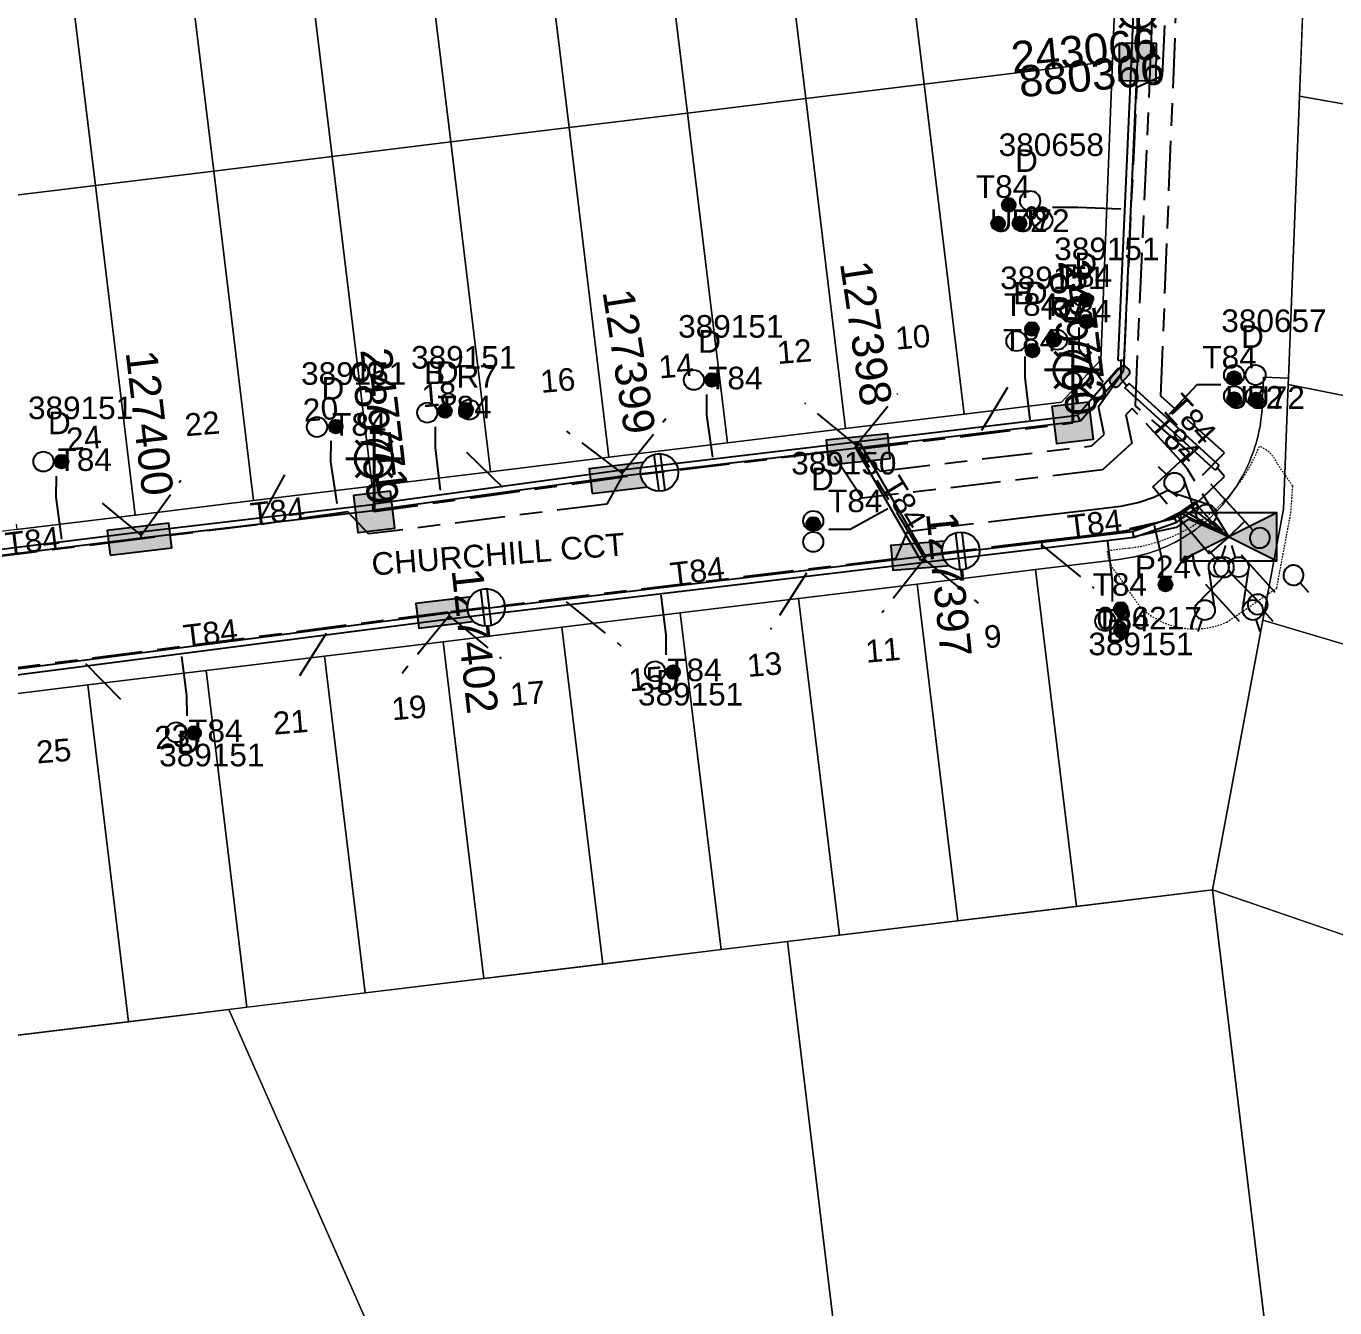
# Model space of a CAD drawing. Header units: metres. Extents: x 303026 to 304293, y 6173158 to 6174419.
# Drawn here: x 303299.4 to 303403.7, y 6173760.4 to 6173862.6 of the extents above; entities that cross this region are included whole.
import ezdxf
from ezdxf.enums import TextEntityAlignment as Align

# ---------------------------------------------------------------- set-up
doc = ezdxf.new("R2010")
doc.units = ezdxf.units.M
for name, pattern in [('Cable Exist UG', [8.2, 4, -1.2, 1.8, -1.2]), ('HIDDEN', [0.375, 0.25, -0.125]), ('HIDDEN2', [0.1875, 0.125, -0.0625])]:
    doc.linetypes.add(name, pattern=pattern)
doc.layers.get('0').update_dxf_attribs({"color": 6})
for name, color, linetype, lineweight in [('Cadastre Buildings_SP_EXT', 9, 'Continuous', 5), ('Cadastre Land Parcels_SP_EXT', 9, 'Continuous', 5), ('Cadastre Other Property_SP_EXT', 9, 'HIDDEN', 5), ('Cadastre Roads_SP_EXT', 9, 'Continuous', 5)]:
    doc.layers.add(name, color=color, linetype=linetype, lineweight=lineweight)
for name, color, linetype in [('Duct_SP_EXT', 7, 'Continuous'), ('Equip_HV_EXT', 7, 'Continuous'), ('Equip_LV_EXT', 7, 'Continuous'), ('Equip_SP_SL_EXT', 7, 'Continuous'), ('Mains_HV_EXT', 7, 'Continuous'), ('Mains_LV_EXT', 7, 'Continuous'), ('Mains_LV_SL_EXT', 7, 'Continuous'), ('Sub_SP_EXT', 7, 'Continuous'), ('SupportsUG_SP_LV_EXT', 7, 'Continuous'), ('SupportsUG_SP_LV_SL_EXT', 7, 'Continuous'), ('Trench_SP_EXT', 7, 'Continuous')]:
    doc.layers.add(name, color=color, linetype=linetype)
doc.styles.add('COLUMN_LABEL', font='arial.ttf')
doc.styles.add('iecARIAL', font='arial.ttf', dxfattribs={"height": 2})
doc.styles.add('POLE_LABEL', font='arial.ttf')
doc.styles.get("Standard").update_dxf_attribs({"font": 'arial.ttf'})
doc.styles.add('SWITCH_LABEL', font='arial.ttf', dxfattribs={"height": 2.5})
doc.linetypes.add('Cable E UG', pattern='A,6,-0.5,["E",Standard,S=1.7,R=0,X=0.5,Y=-1],-2.9', length=9.4)

# ---------------------------------------------------------------- blocks, each defined once
blk = doc.blocks.new('SUB_PADMOUNT_EXT')
for points in [[(0, 0), (-3.84, 1.92), (-3.84, -1.92)], [(0, 0), (3.84, 1.92), (3.84, -1.92)]]:
    blk.add_hatch(color=256).paths.add_polyline_path(points)
for p, q in [((3.84, 1.92), (-3.84, -1.92)), ((-3.84, 1.92), (3.84, -1.92))]:
    blk.add_line(p, q)
blk.add_lwpolyline([(-3.84, -1.92), (3.84, -1.92), (3.84, 1.92), (-3.84, 1.92)], close=True)
for tag, height, flags, p in [('ASSET_NUM', 3.5, 8, (2, 2)), ('STREET_CODE', 0.2, 9, (1.5, 0)), ('CONSTRUCTED_VOLTAGE', 0.2, 9, (1.5, -0.2)), ('OPERATING_VOLTAGE', 0.2, 9, (1.5, -0.6)), ('ORIENTATION', 0.2, 9, (1.5, -0.8)), ('OWNED_BY', 0.2, 9, (1.5, -1)), ('NO_PHASES', 0.2, 9, (1.5, -0.4)), ('OPERATED_BY', 0.2, 9, (1.5, -1.2)), ('SECONDARY_VOLTAGE', 0.2, 9, (1.5, -1.6)), ('STATE', 0.2, 9, (1.5, -1.8)), ('MAINTAINED_BY', 0.2, 9, (1.5, -1.4)), ('PARENT', 0.2, 9, (1.5, -2)), ('SUBSTATION_TYPE', 0.2, 9, (1.5, -2.2)), ('STREETNAME', 0.2, 9, (1.5, -3)), ('SUBURB', 0.2, 9, (1.5, -3.2)), ('USAGE', 0.2, 9, (1.5, -2.4)), ('LEGEND', 0.2, 9, (1.5, -2.6)), ('LOCATION', 0.2, 9, (1.5, -2.8)), ('Z', 0.2, 1, (1.5, -3.6)), ('NOTES', 0.2, 9, (1.5, -3.4))]:
    blk.add_attdef(tag, text='', height=height, dxfattribs=dict(flags=flags)).set_placement(p, align=Align.MIDDLE_LEFT)
blk = doc.blocks.new('COLUMN_EXT')
blk.add_hatch(color=256).paths.add_polyline_path([(-1.49, 1.48), (-1.49, -1.49), (1.48, -1.49), (1.48, 1.48)])
blk.add_lwpolyline([(-1.49, -1.49), (1.48, -1.49), (1.48, 1.48), (-1.49, 1.48)], close=True)
for tag, height, style, flags, p in [('ASSET_NUM', 2.5, 'COLUMN_LABEL', 8, (2, 2)), ('STRUCTURE_PLANT_NUMBER', 0.2, 'POLE_LABEL', 9, (1.81, 0.03)), ('STREET_CODE', 0.2, 'COLUMN_LABEL', 9, (1.81, -0.2))]:
    blk.add_attdef(tag, text='', height=height, dxfattribs=dict(style=style, flags=flags)).set_placement(p, align=Align.MIDDLE_LEFT)
at = {"flags": 9}
for tag, p in [('COLUMN_TYPE', (1.81, -0.4)), ('OWNED_BY', (1.81, -0.6)), ('STATE', (1.81, -0.8)), ('USAGE', (1.81, -1)), ('STREETNAME', (1.81, -1.6)), ('SUBURB', (1.81, -1.8)), ('LEGEND', (1.81, -1.2)), ('LOCATION', (1.81, -1.4)), ('NOTES', (1.81, -2))]:
    blk.add_attdef(tag, text='', height=0.2, dxfattribs=at).set_placement(p, align=Align.MIDDLE_LEFT)
at = {"flags": 1}
blk.add_attdef('Z', (1.81, -2.35), '', height=0.2, dxfattribs=at)
blk = doc.blocks.new('PILLAR_EXT')
blk.add_hatch(color=256).paths.add_polyline_path([(-2.475, 0.99), (-2.475, -0.99), (2.475, -0.99), (2.475, 0.99)])
blk.add_lwpolyline([(-2.475, -0.99), (2.475, -0.99), (2.475, 0.99), (-2.475, 0.99)], close=True)
at = {"style": 'iecARIAL', "flags": 8}
blk.add_attdef('ASSET_NUM', (1.5, 3.5), '', height=2.5, dxfattribs=at)
for tag, p, flags in [('OWNED_BY', (0, -0.2), 9), ('STATE', (0, -0.4), 9), ('SUPPORT_TYPE', (0, -0.6), 9), ('USAGE', (0, -0.8), 9), ('LEGEND', (0, -1), 9), ('LOCATION', (0, -1.2), 9), ('STREETNAME', (0, -1.8), 9), ('SUBURB', (0, -2), 1), ('NOTES', (0, -1.4), 9), ('PARENT', (0, -1.6), 9)]:
    blk.add_attdef(tag, p, '', height=0.2, dxfattribs=dict(flags=flags))
blk = doc.blocks.new('DUCT_EXT')
blk.add_circle((0, 0.8), 0.8)
at = {"flags": 1}
blk.add_attdef('Z', (0, 0), '', height=0.2, dxfattribs=at)
at = {"flags": 9}
for tag, p in [('DUCT_CODE', (0, 0)), ('XSECT_TYPE', (0, -0.2)), ('STATE', (0, -0.6)), ('FB_REFERENCE', (0, -0.4)), ('NOTES', (0, -0.8))]:
    blk.add_attdef(tag, text='', height=0.2, dxfattribs=at).set_placement(p, align=Align.MIDDLE_LEFT)
blk = doc.blocks.new('SL_LANTERN_EXT')
at = {"lineweight": 40}
for p, q in [((0, 1.97), (0, 6.47)), ((-1.46, 5.68), (-1.06, 5.28)), ((1.46, 5.68), (1.06, 5.28)), ((-2.25, 4.22), (2.25, 4.22)), ((-1.46, 2.76), (-1.06, 3.16)), ((1.46, 2.76), (1.06, 3.16)), ((0, 0), (0, 2.72))]:
    blk.add_line(p, q, dxfattribs=at)
blk.add_circle((0, 4.22), 1.5, dxfattribs=at)
at = {"style": 'iecARIAL', "flags": 8}
blk.add_attdef('ASSET_NUM', (1.5, 1.5), '', height=2.5, dxfattribs=at)
for tag, p, height, flags in [('CONSTRUCTED_VOLTAGE', (0.98, -0.65), 0.2, 9), ('CONTROL_TYPE', (0.98, -0.85), 0.2, 9), ('LANTERN_PURPOSE', (0.98, -1.05), 0.2, 9), ('LNUMBER', (2.18, -3.25), 2.5, 8), ('OPERATING_VOLTAGE', (0.98, -1.65), 0.2, 9), ('ORIENTATION', (0.98, -1.85), 0.2, 9), ('OWNED_BY', (0.98, -2.05), 0.2, 9), ('STATE', (0.98, -2.25), 0.2, 9), ('LANTERN_TYPE', (0.98, -1.25), 0.2, 9), ('NO_PHASES', (0.98, -1.45), 0.2, 9), ('USAGE', (0.98, -2.45), 0.2, 9), ('CEXIST', (0.98, -2.65), 0.2, 9), ('CNEW', (0.98, -2.85), 0.2, 9), ('CNUMBER', (0.98, -3.05), 0.2, 9), ('CREMOVE', (0.98, -3.25), 0.2, 9), ('CREPLACE', (0.98, -3.45), 0.2, 9), ('LKINGHEIGHT', (0.98, -3.65), 0.2, 9), ('LBRACKET', (0.98, -3.85), 0.2, 9), ('LBRACKETVOCAB', (0.98, -4.05), 0.2, 9), ('LCATEGORY', (0.98, -4.25), 0.2, 9), ('LCHARGE1', (0.98, -4.45), 0.2, 9), ('LCHARGE1PERCENT', (0.98, -4.65), 0.2, 9), ('LCHARGE2', (0.98, -4.85), 0.2, 9), ('LCHARGE2PERCENT', (0.98, -5.05), 0.2, 9), ('LCHARGE3', (0.98, -5.25), 0.2, 9), ('LCHARGE3PERCENT', (0.98, -5.45), 0.2, 9), ('LEXIST', (0.98, -5.65), 0.2, 9), ('LLAMP', (0.98, -5.85), 0.2, 9), ('LLAMPVOCAB', (0.98, -6.05), 0.2, 9), ('LMAST', (0.98, -6.25), 0.2, 9), ('LMASTVOCAB', (0.98, -6.45), 0.2, 9), ('LNEW', (0.98, -6.65), 0.2, 9), ('LANTNUMBER', (0.98, -6.85), 0.2, 9), ('LOUTREACH', (0.98, -7.25), 0.2, 9), ('LOUTREACHVOCAB', (0.98, -7.45), 0.2, 9), ('LRATECODE', (0.98, -7.65), 0.2, 9), ('LREMOVE', (0.98, -7.85), 0.2, 9), ('LREPLACE', (0.98, -8.05), 0.2, 9), ('LTYPE', (0.98, -8.25), 0.2, 9), ('LTYPEVOCAB', (0.98, -8.45), 0.2, 9), ('STREETNAME', (0.98, -9.25), 0.2, 9), ('SUBURB', (0.98, -9.45), 0.2, 1), ('LEGEND', (0.98, -8.65), 0.2, 9), ('LOCATION', (0.98, -8.85), 0.2, 9), ('NOTES', (0.98, -9.05), 0.2, 9)]:
    blk.add_attdef(tag, p, '', height=height, dxfattribs=dict(flags=flags))
blk = doc.blocks.new('LV_STJ_EXT')
h = blk.add_hatch(color=256)
edge = h.paths.add_edge_path()
edge.add_ellipse((-0.59, 0.13), major_axis=(0.226, 0.226), ratio=1, start_angle=45, end_angle=135)
edge.add_line((-0.91, 0.13), (-0.91, -0.13))
edge.add_ellipse((-0.59, -0.13), major_axis=(0.226, 0.226), ratio=1, start_angle=135, end_angle=225)
edge.add_line((-0.59, -0.45), (0.59, -0.45))
edge.add_ellipse((0.59, -0.13), major_axis=(-0.226, 0.226), ratio=1, start_angle=135, end_angle=225)
edge.add_line((0.91, -0.13), (0.91, 0.13))
edge.add_ellipse((0.59, 0.13), major_axis=(-0.226, 0.226), ratio=1, start_angle=225, end_angle=315)
edge.add_line((0.59, 0.45), (-0.59, 0.45))
blk.add_lwpolyline([(-0.91, 0.13), (-0.91, -0.13, 0.414214), (-0.59, -0.45), (0.59, -0.45, 0.414214), (0.91, -0.13), (0.91, 0.13, 0.414214), (0.59, 0.45), (-0.59, 0.45, 0.414214)], format="xyb", close=True)
at = {"flags": 1}
blk.add_attdef('Z', (0, 0), '', height=0.2, dxfattribs=at)
at = {"flags": 9}
for tag, p in [('ORIENTATION', (0, 0)), ('USAGE', (0, -0.2)), ('LEGEND', (0, -0.4)), ('NOTES', (0, -0.6))]:
    blk.add_attdef(tag, text='', height=0.2, dxfattribs=at).set_placement(p, align=Align.MIDDLE_LEFT)
blk = doc.blocks.new('LV_UG_DFUSE_CLOSED_EXT')
for points in [[(1, 0), (0, 0)], [(5.04, 0.73), (2.16, -0.72)], [(5.05, -0.71), (2.16, 0.72)], [(6.2, 0.01), (7.2, 0.01)]]:
    blk.add_lwpolyline(points)
for centre in [(1.8, 0), (5.4, 0.01)]:
    blk.add_circle(centre, 0.8)
at = {"flags": 9}
for tag, p in [('ACTUAL_STATUS', (0, 0)), ('CONSTRUCTED_VOLTAGE', (0, -0.2)), ('OPERATING_VOLTAGE', (0, -0.6)), ('ORIENTATION', (0, -0.8)), ('STATE', (0, -1)), ('NO_PHASES', (0, -0.4)), ('SWITCH_TYPE', (0, -1.2)), ('USAGE', (0, -1.4)), ('NOTES', (0, -1.6))]:
    blk.add_attdef(tag, text='', height=0.2, dxfattribs=at).set_placement(p, align=Align.MIDDLE_LEFT)
at = {"flags": 1}
blk.add_attdef('Z', (0, 0), '', height=0.2, dxfattribs=at)
blk = doc.blocks.new('LV_UG_LINKS_CLOSED_EXT')
blk.add_wipeout([(-1.06, 1.06), (-1.18, 0.92), (-1.29, 0.76), (-1.37, 0.59), (-1.43, 0.42), (-1.48, 0.23), (-1.49, 0.05), (-1.49, -0.14), (-1.46, -0.33), (-1.41, -0.51), (-1.33, -0.68), (-1.24, -0.84), (-1.12, -0.99), (-0.99, -1.12), (-0.84, -1.24), (-0.68, -1.33), (-0.51, -1.41), (-0.33, -1.46), (-0.14, -1.49), (0.05, -1.49), (0.23, -1.48), (0.42, -1.43), (0.59, -1.37), (0.76, -1.29), (0.92, -1.18), (1.06, -1.06), (1.18, -0.92), (1.29, -0.76), (1.37, -0.59), (1.43, -0.42), (1.48, -0.23), (1.49, -0.05), (1.49, 0.14), (1.46, 0.33), (1.41, 0.51), (1.33, 0.68), (1.24, 0.84), (1.12, 0.99), (0.99, 1.12), (0.84, 1.24), (0.68, 1.33), (0.51, 1.41), (0.33, 1.46), (0.14, 1.49), (-0.05, 1.49), (-0.23, 1.48), (-0.42, 1.43), (-0.59, 1.37), (-0.76, 1.29), (-0.92, 1.18)])
for p, q in [((-0.25, -1.48), (-0.25, 1.48)), ((0.25, -1.48), (0.25, 1.48))]:
    blk.add_line(p, q)
blk.add_circle((0, 0), 1.5)
at = {"flags": 9}
for tag, p in [('ACTUAL_STATUS', (0, 0)), ('CONSTRUCTED_VOLTAGE', (0, -0.2)), ('OPERATING_VOLTAGE', (0, -0.6)), ('ORIENTATION', (0, -0.8)), ('STATE', (0, -1)), ('NO_PHASES', (0, -0.4)), ('SWITCH_TYPE', (0, -1.2)), ('USAGE', (0, -1.4)), ('NOTES', (0, -1.6))]:
    blk.add_attdef(tag, text='', height=0.2, dxfattribs=at).set_placement(p, align=Align.MIDDLE_LEFT)
at = {"flags": 1}
blk.add_attdef('Z', (0, 0), '', height=0.2, dxfattribs=at)
blk = doc.blocks.new('SWG_HOLEC_SU_EXT')
blk.add_line((1.8, -2), (5.8, -2))
for points in [[(1, 0), (0, 0)], [(6.6, 0), (7.6, 0)]]:
    blk.add_lwpolyline(points)
for points in [[(1.8, -0.8, 1), (1.8, 0.8, 1)], [(5.8, -0.8, 1), (5.8, 0.8, 1)]]:
    blk.add_lwpolyline(points, format="xyb", close=True)
at = {"style": 'SWITCH_LABEL', "flags": 8}
blk.add_attdef('ASSET_NUM', text='', height=2.5, rotation=179.9544, dxfattribs=at).set_placement((-2.4, 0), align=Align.MIDDLE_LEFT)
at = {"flags": 1}
blk.add_attdef('Z', (0, 0), '', height=0.2, dxfattribs=at)
at = {"flags": 9}
for tag, p in [('ACTUAL_STATUS', (0, -0.4)), ('CONSTRUCTED_VOLTAGE', (0, -0.6)), ('OPERATING_VOLTAGE', (0, -1)), ('NO_PHASES', (0, -0.8)), ('ORIENTATION', (0, -1.2)), ('OWNED_BY', (0, -1.4)), ('STATE', (0, -1.8)), ('SWITCH_TYPE', (0, -2)), ('PARENT', (0, -1.6)), ('STREETNAME', (0, -2.6)), ('SUBURB', (0, -2.8)), ('USAGE', (0, -2.2)), ('LOCATION', (0, -2.4)), ('NOTES', (0, -3))]:
    blk.add_attdef(tag, text='', height=0.2, dxfattribs=at).set_placement(p, align=Align.MIDDLE_LEFT)
at = {"style": 'SWITCH_LABEL', "flags": 9}
blk.add_attdef('STREET_CODE', text='', height=0.2, dxfattribs=at).set_placement((0, -0.2), align=Align.MIDDLE_LEFT)
blk = doc.blocks.new('CABLE_LARGE_EXT')
h = blk.add_hatch(color=256)
edge = h.paths.add_edge_path()
edge.add_arc((0, 0.55), 0.55, 0, 360)
blk.add_circle((0, 0.55), 0.55)
at = {"flags": 1}
blk.add_attdef('Z', (0, 0), '', height=0.2, dxfattribs=at)
at = {"flags": 9}
for tag, p in [('COND_CODE', (0, 0)), ('STATE', (0, -0.4)), ('XSECT_SIZE', (0, -0.6)), ('FB_REFERENCE', (0, -0.2)), ('NOTES', (0, -0.8))]:
    blk.add_attdef(tag, text='', height=0.2, dxfattribs=at).set_placement(p, align=Align.MIDDLE_LEFT)

msp = doc.modelspace()

# ---------------------------------------------------------------- linework, layer by layer
at = {"layer": 'Cadastre Buildings_SP_EXT', "linetype": 'Continuous'}
for p, q in [((303400.01, 6173834.03), (303399.63, 6173824.09)), ((303455.96, 6173822.94), (303400.01, 6173834.03)), ((303399.63, 6173824.09), (303397.98, 6173815.24)), ((303397.98, 6173815.24), (303451.63, 6173799.33))]:
    msp.add_line(p, q, dxfattribs=at)
msp.add_lwpolyline([(303438.59, 6173748.77), (303443.27, 6173753.19), (303446.94, 6173773.76), (303406.26, 6173789.5), (303393.97, 6173793.73), (303399.95, 6173744.09), (303438.59, 6173748.77)], close=True, dxfattribs=at)
at = {"layer": 'Cadastre Land Parcels_SP_EXT', "linetype": 'Continuous'}
for p, q in [((303401.91, 6173882.94), (303400.91, 6173857.02)), ((303400.91, 6173857.02), (303400.03, 6173834.55)), ((303400.91, 6173857.02), (303460.29, 6173846.55)), ((303460.29, 6173846.55), (303400.91, 6173857.02)), ((303400.03, 6173834.55), (303400.01, 6173834.03)), ((303400.01, 6173834.03), (303455.96, 6173822.94)), ((303397.98, 6173815.24), (303393.97, 6173793.73)), ((303451.63, 6173799.33), (303397.98, 6173815.24)), ((303393.97, 6173793.73), (303406.26, 6173789.5))]:
    msp.add_line(p, q, dxfattribs=at)
for points in [[(303386.01, 6173859.83), (303386.91, 6173883.13), (303384.07, 6173886.29), (303367.78, 6173884.3), (303371, 6173857.99), (303386.01, 6173859.83)], [(303371, 6173857.99), (303367.78, 6173884.3), (303358.33, 6173883.14), (303361.55, 6173856.84), (303371, 6173857.99)], [(303361.55, 6173856.84), (303358.33, 6173883.14), (303348.9, 6173881.99), (303352.12, 6173855.68), (303361.55, 6173856.84)], [(303352.12, 6173855.68), (303348.9, 6173881.99), (303339.47, 6173880.84), (303342.69, 6173854.53), (303352.12, 6173855.68)], [(303342.69, 6173854.53), (303339.47, 6173880.84), (303330.04, 6173879.69), (303333.26, 6173853.38), (303342.69, 6173854.53)], [(303333.26, 6173853.38), (303330.04, 6173879.69), (303320.6, 6173878.53), (303323.81, 6173852.23), (303333.26, 6173853.38)], [(303323.81, 6173852.23), (303320.6, 6173878.53), (303311.15, 6173877.38), (303314.37, 6173851.06), (303323.81, 6173852.23)], [(303314.37, 6173851.06), (303311.15, 6173877.38), (303301.71, 6173876.23), (303304.94, 6173849.91), (303314.37, 6173851.06)], [(303304.94, 6173849.91), (303301.71, 6173876.23), (303292.28, 6173875.08), (303295.5, 6173848.76), (303304.94, 6173849.91)], [(303381.95, 6173832.63), (303385.08, 6173835.99), (303386.01, 6173859.83), (303371, 6173857.99), (303374.18, 6173831.68), (303381.95, 6173832.63)], [(303374.18, 6173831.68), (303371, 6173857.99), (303361.55, 6173856.84), (303364.73, 6173830.53), (303374.18, 6173831.68)], [(303364.73, 6173830.53), (303361.55, 6173856.84), (303352.12, 6173855.68), (303355.3, 6173829.38), (303364.73, 6173830.53)], [(303355.3, 6173829.38), (303352.12, 6173855.68), (303342.69, 6173854.53), (303345.86, 6173828.23), (303355.3, 6173829.38)], [(303345.86, 6173828.23), (303342.69, 6173854.53), (303333.26, 6173853.38), (303336.43, 6173827.08), (303345.86, 6173828.23)], [(303336.43, 6173827.08), (303333.26, 6173853.38), (303323.81, 6173852.23), (303326.98, 6173825.93), (303336.43, 6173827.08)], [(303326.98, 6173825.93), (303323.81, 6173852.23), (303314.37, 6173851.06), (303317.52, 6173824.78), (303326.98, 6173825.93)], [(303317.52, 6173824.78), (303314.37, 6173851.06), (303304.94, 6173849.91), (303308.09, 6173823.62), (303317.52, 6173824.78)], [(303308.09, 6173823.62), (303304.94, 6173849.91), (303295.5, 6173848.76), (303298.66, 6173822.47), (303308.09, 6173823.62)], [(303393.97, 6173793.73), (303397.98, 6173815.24), (303399.63, 6173824.09), (303400.01, 6173834.03), (303400.03, 6173834.55), (303398.03, 6173834.63), (303397.94, 6173832.48), (303397.93, 6173832.16), (303397.9, 6173831.85), (303397.87, 6173831.53), (303397.84, 6173831.22), (303397.79, 6173830.91), (303397.74, 6173830.59), (303397.68, 6173830.28), (303397.61, 6173829.97), (303397.53, 6173829.67), (303397.45, 6173829.36), (303397.36, 6173829.06), (303397.26, 6173828.76), (303397.15, 6173828.46), (303397.04, 6173828.16), (303396.92, 6173827.87), (303396.79, 6173827.58), (303396.66, 6173827.29), (303396.52, 6173827.01), (303396.37, 6173826.73), (303396.21, 6173826.45), (303396.05, 6173826.18), (303395.88, 6173825.91), (303395.71, 6173825.65), (303395.53, 6173825.39), (303395.34, 6173825.13), (303395.14, 6173824.88), (303394.94, 6173824.64), (303394.74, 6173824.4), (303394.53, 6173824.16), (303394.31, 6173823.93), (303394.09, 6173823.71), (303393.86, 6173823.49), (303393.62, 6173823.27), (303393.38, 6173823.06), (303393.14, 6173822.86), (303392.89, 6173822.67), (303392.64, 6173822.48), (303392.38, 6173822.29), (303392.12, 6173822.12), (303391.85, 6173821.95), (303391.58, 6173821.78), (303391.3, 6173821.62), (303391.03, 6173821.47), (303390.74, 6173821.33), (303390.46, 6173821.19), (303390.17, 6173821.06), (303389.88, 6173820.94), (303389.58, 6173820.83), (303389.28, 6173820.72), (303388.98, 6173820.62), (303388.68, 6173820.52), (303388.38, 6173820.44), (303388.07, 6173820.36), (303387.76, 6173820.29), (303387.45, 6173820.23), (303387.14, 6173820.17), (303386.83, 6173820.12), (303386.51, 6173820.08), (303379.87, 6173819.27), (303383.13, 6173792.41), (303393.97, 6173793.73)], [(303383.13, 6173792.41), (303379.87, 6173819.27), (303370.42, 6173818.12), (303373.68, 6173791.26), (303383.13, 6173792.41)], [(303373.68, 6173791.26), (303370.42, 6173818.12), (303360.96, 6173816.97), (303364.23, 6173790.11), (303373.68, 6173791.26)], [(303360.1, 6173789.61), (303364.23, 6173790.11), (303360.96, 6173816.97), (303351.53, 6173815.82), (303354.8, 6173788.96), (303360.1, 6173789.61)], [(303354.8, 6173788.96), (303351.53, 6173815.82), (303342.1, 6173814.68), (303345.37, 6173787.81), (303354.8, 6173788.96)], [(303345.37, 6173787.81), (303342.1, 6173814.68), (303332.64, 6173813.52), (303335.89, 6173786.66), (303345.37, 6173787.81)], [(303335.89, 6173786.66), (303332.64, 6173813.52), (303323.18, 6173812.37), (303326.44, 6173785.51), (303335.89, 6173786.66)], [(303326.44, 6173785.51), (303323.18, 6173812.37), (303313.75, 6173811.23), (303317, 6173784.36), (303326.44, 6173785.51)], [(303315.57, 6173784.19), (303317, 6173784.36), (303313.75, 6173811.23), (303304.32, 6173810.08), (303307.57, 6173783.21), (303315.57, 6173784.19)], [(303307.57, 6173783.21), (303304.32, 6173810.08), (303294.86, 6173808.92), (303298.12, 6173782.06), (303307.57, 6173783.21)], [(303399.95, 6173744.09), (303393.97, 6173793.73), (303360.1, 6173789.61), (303366.07, 6173739.98), (303399.95, 6173744.09)], [(303338.49, 6173735.69), (303339.81, 6173736.17), (303341.15, 6173736.59), (303342.97, 6173737.04), (303344.35, 6173737.31), (303345.75, 6173737.51), (303366.07, 6173739.98), (303360.1, 6173789.61), (303315.57, 6173784.19), (303337.19, 6173735.15), (303338.49, 6173735.69)]]:
    msp.add_lwpolyline(points, close=True, dxfattribs=at)
msp.add_lwpolyline([(303337.19, 6173735.15), (303315.57, 6173784.19), (303279.86, 6173779.84), (303258.68, 6173777.26), (303260.44, 6173765.15), (303260.57, 6173763.98), (303263.84, 6173741.04)], dxfattribs=at)
at = {"layer": 'Cadastre Other Property_SP_EXT', "linetype": 'HIDDEN2'}
msp.add_lwpolyline([(303399.1, 6173817.8), (303400.22, 6173823.79), (303400.38, 6173825.92), (303399.13, 6173827.73), (303399.13, 6173827.73, 0.214443), (303397.71, 6173829.1), (303397.71, 6173829.1, -0.276568), (303387.32, 6173820.98), (303387.32, 6173820.98), (303385.57, 6173820.75), (303385.57, 6173820.75, 0.162818), (303386.35, 6173818.96), (303386.35, 6173818.96), (303388.15, 6173816.35), (303388.15, 6173816.35, 0.309745), (303395.11, 6173815.08), (303395.11, 6173815.08), (303399.1, 6173817.8)], format="xyb", close=True, dxfattribs=at)
at = {"layer": 'Cadastre Roads_SP_EXT', "linetype": 'Continuous'}
for points in [[(303386.91, 6173883.13), (303386.01, 6173859.83), (303386.01, 6173859.83), (303385.08, 6173835.99), (303381.95, 6173832.63), (303374.18, 6173831.68), (303364.73, 6173830.53), (303355.3, 6173829.38), (303345.86, 6173828.23), (303336.43, 6173827.08), (303326.98, 6173825.93), (303317.52, 6173824.78), (303308.09, 6173823.62), (303298.66, 6173822.47), (303289.22, 6173821.32), (303279.79, 6173820.17), (303271.35, 6173819.13), (303268.01, 6173821.75), (303265.23, 6173845.07), (303262.37, 6173868.41)], [(303294.86, 6173808.92), (303304.32, 6173810.08), (303313.75, 6173811.23), (303323.18, 6173812.37), (303332.64, 6173813.52), (303342.1, 6173814.68), (303351.53, 6173815.82), (303360.96, 6173816.97), (303370.42, 6173818.12), (303379.87, 6173819.27), (303386.51, 6173820.08), (303386.83, 6173820.12), (303387.14, 6173820.17), (303387.45, 6173820.23), (303387.76, 6173820.29), (303388.07, 6173820.36), (303388.38, 6173820.44), (303388.68, 6173820.52), (303388.98, 6173820.62), (303389.28, 6173820.72), (303389.58, 6173820.83), (303389.88, 6173820.94), (303390.17, 6173821.06), (303390.46, 6173821.19), (303390.74, 6173821.33), (303391.03, 6173821.47), (303391.3, 6173821.62), (303391.58, 6173821.78), (303391.85, 6173821.95), (303392.12, 6173822.12), (303392.38, 6173822.29), (303392.64, 6173822.48), (303392.89, 6173822.67), (303393.14, 6173822.86), (303393.38, 6173823.06), (303393.62, 6173823.27), (303393.86, 6173823.49), (303394.09, 6173823.71), (303394.31, 6173823.93), (303394.53, 6173824.16), (303394.74, 6173824.4), (303394.94, 6173824.64), (303395.14, 6173824.88), (303395.34, 6173825.13), (303395.53, 6173825.39), (303395.71, 6173825.65), (303395.88, 6173825.91), (303396.05, 6173826.18), (303396.21, 6173826.45), (303396.37, 6173826.73), (303396.52, 6173827.01), (303396.66, 6173827.29), (303396.79, 6173827.58), (303396.92, 6173827.87), (303397.04, 6173828.16), (303397.15, 6173828.46), (303397.26, 6173828.76), (303397.36, 6173829.06), (303397.45, 6173829.36), (303397.53, 6173829.67), (303397.61, 6173829.97), (303397.68, 6173830.28), (303397.74, 6173830.59), (303397.79, 6173830.91), (303397.84, 6173831.22), (303397.87, 6173831.53), (303397.9, 6173831.85), (303397.93, 6173832.16), (303397.94, 6173832.48), (303398.03, 6173834.63), (303400.03, 6173834.55), (303400.91, 6173857.02), (303401.91, 6173882.94)]]:
    msp.add_lwpolyline(points, dxfattribs=at)
at = {"layer": 'Duct_SP_EXT'}
for p, q in [((303388.47, 6173883.43), (303387.49, 6173859.77)), ((303388.95, 6173883.41), (303387.97, 6173859.75)), ((303387.49, 6173859.77), (303386.43, 6173835.97)), ((303387.97, 6173859.75), (303386.91, 6173835.95)), ((303387.49, 6173859.77), (303387.73, 6173859.76)), ((303387.49, 6173859.77), (303387.73, 6173859.76)), ((303387.97, 6173859.75), (303387.73, 6173859.76)), ((303387.97, 6173859.75), (303387.73, 6173859.76)), ((303386.43, 6173835.97), (303386.67, 6173835.96)), ((303386.91, 6173835.95), (303386.67, 6173835.96)), ((303386.48, 6173835.33), (303383.21, 6173831.56)), ((303386.84, 6173835.02), (303383.46, 6173831.1)), ((303386.48, 6173835.33), (303386.66, 6173835.18)), ((303386.84, 6173835.02), (303386.66, 6173835.18)), ((303386.99, 6173833.77), (303387.15, 6173833.94)), ((303394.18, 6173827.2), (303386.99, 6173833.77)), ((303387.32, 6173834.12), (303387.15, 6173833.94)), ((303394.51, 6173827.56), (303387.32, 6173834.12)), ((303383.21, 6173831.56), (303382.81, 6173831.51)), ((303383.21, 6173831.56), (303383.33, 6173831.33)), ((303382.81, 6173831.51), (303365.55, 6173829.44)), ((303382.86, 6173831.03), (303365.61, 6173828.96)), ((303382.81, 6173831.51), (303382.84, 6173831.27)), ((303382.81, 6173831.51), (303382.84, 6173831.27)), ((303382.86, 6173831.03), (303382.84, 6173831.27)), ((303382.86, 6173831.03), (303382.84, 6173831.27)), ((303383.46, 6173831.1), (303382.86, 6173831.03)), ((303383.46, 6173831.1), (303383.33, 6173831.33)), ((303365.5, 6173829.05), (303365.71, 6173829.17)), ((303370.72, 6173820), (303365.5, 6173829.05)), ((303365.55, 6173829.44), (303365.58, 6173829.2)), ((303365.55, 6173829.44), (303365.58, 6173829.2)), ((303365.61, 6173828.96), (303365.58, 6173829.2)), ((303365.61, 6173828.96), (303365.58, 6173829.2)), ((303365.92, 6173829.29), (303365.71, 6173829.17)), ((303371.14, 6173820.24), (303365.92, 6173829.29)), ((303394.18, 6173827.2), (303394.35, 6173827.38)), ((303394.51, 6173827.56), (303394.35, 6173827.38)), ((303346.88, 6173827.2), (303327.1, 6173824.49)), ((303346.94, 6173826.72), (303327.16, 6173824.02)), ((303346.88, 6173827.2), (303346.91, 6173826.96)), ((303346.88, 6173827.2), (303346.91, 6173826.96)), ((303346.94, 6173826.72), (303346.91, 6173826.96)), ((303346.94, 6173826.72), (303346.91, 6173826.96)), ((303327.01, 6173824.44), (303308.53, 6173822.25)), ((303327.01, 6173824.44), (303327.04, 6173824.2)), ((303327.1, 6173824.49), (303327.13, 6173824.26)), ((303327.16, 6173824.02), (303327.13, 6173824.26)), ((303390.9, 6173823.48), (303392.59, 6173824.68)), ((303391.12, 6173823.05), (303392.86, 6173824.29)), ((303392.59, 6173824.68), (303392.73, 6173824.49)), ((303392.86, 6173824.29), (303392.73, 6173824.49)), ((303327.07, 6173823.97), (303308.59, 6173821.77)), ((303327.07, 6173823.97), (303327.04, 6173824.2)), ((303387.61, 6173822.32), (303390.9, 6173823.48)), ((303390.9, 6173823.48), (303391.01, 6173823.26)), ((303391.12, 6173823.05), (303391.01, 6173823.26)), ((303308.53, 6173822.25), (303289.26, 6173819.88)), ((303308.53, 6173822.25), (303308.56, 6173822.01)), ((303308.53, 6173822.25), (303308.56, 6173822.01)), ((303380.34, 6173821.47), (303387.61, 6173822.32)), ((303387.61, 6173822.32), (303387.66, 6173822.09)), ((303387.72, 6173821.85), (303391.12, 6173823.05)), ((303308.59, 6173821.77), (303289.32, 6173819.4)), ((303308.59, 6173821.77), (303308.56, 6173822.01)), ((303308.59, 6173821.77), (303308.56, 6173822.01)), ((303380.34, 6173821.47), (303380.36, 6173821.23)), ((303380.39, 6173820.99), (303380.36, 6173821.23)), ((303380.39, 6173820.99), (303387.72, 6173821.85)), ((303387.72, 6173821.85), (303387.66, 6173822.09)), ((303370.72, 6173820), (303370.93, 6173820.12)), ((303371.14, 6173820.24), (303370.93, 6173820.12)), ((303370.96, 6173820.35), (303370.98, 6173820.11)), ((303370.96, 6173820.35), (303370.98, 6173820.11)), ((303371.01, 6173819.87), (303370.98, 6173820.11)), ((303371.01, 6173819.87), (303370.98, 6173820.11)), ((303294.59, 6173810.84), (303333.1, 6173815.83)), ((303294.65, 6173810.37), (303333.16, 6173815.35)), ((303333.1, 6173815.83), (303333.13, 6173815.59)), ((303333.1, 6173815.83), (303333.13, 6173815.59)), ((303333.16, 6173815.35), (303333.13, 6173815.59)), ((303333.16, 6173815.35), (303333.13, 6173815.59))]:
    msp.add_line(p, q, dxfattribs=at)
for points in [[(303381.22, 6173848.19), (303383.23, 6173848.19), (303386.68, 6173848.04)], [(303383.31, 6173838.57), (303383.31, 6173836.9), (303385.26, 6173834.22)], [(303379.01, 6173836.26), (303379.01, 6173834.59), (303379.42, 6173831.22)], [(303394.63, 6173834.01), (303392.73, 6173834.01), (303390.53, 6173831.65)], [(303353.65, 6173833.24), (303353.65, 6173831.58), (303354.11, 6173828.23)], [(303332, 6173830.65), (303332, 6173828.98), (303332.41, 6173825.61)], [(303323.7, 6173829.55), (303323.66, 6173827.86), (303324.16, 6173824.54)], [(303301.79, 6173826.73), (303301.78, 6173825.06), (303302.23, 6173821.7)], [(303363.4, 6173822.5), (303365.09, 6173822.5), (303368.1, 6173824.14)], [(303390, 6173818.67), (303390, 6173819.98), (303389.36, 6173822.78)], [(303386.01, 6173816.73), (303386.01, 6173818.34), (303385.62, 6173821.5)], [(303350.42, 6173812.46), (303350.42, 6173814.07), (303350.03, 6173817.23)], [(303312.24, 6173807.6), (303312.22, 6173809.2), (303311.81, 6173812.35)]]:
    msp.add_lwpolyline(points, dxfattribs=at)
at = {"layer": 'Mains_HV_EXT', "linetype": 'Cable Exist UG'}
for points in [[(303395.27, 6173821.89), (303393.72, 6173820.52), (303393.72, 6173820.52), (303389.21, 6173825.86), (303392.18, 6173828.61), (303387.83, 6173832.34), (303389.04, 6173859.7), (303390.02, 6173883.38), (303390.89, 6173902.89), (303391.58, 6173926.19), (303391.73, 6173929.8), (303392.73, 6173933.7), (303387.8, 6173935.34), (303388.35, 6173937.14)], [(303395.27, 6173821.89), (303396.55, 6173823.13), (303393.19, 6173826.81), (303394.94, 6173828.57), (303389.86, 6173833.09), (303393.48, 6173924.77), (303393.5, 6173924.99)]]:
    msp.add_lwpolyline(points, dxfattribs=at)
at = {"layer": 'Mains_HV_EXT', "linetype": 'Cable E UG'}
for points in [[(303395.27, 6173821.89), (303392.06, 6173823.3), (303392.06, 6173823.3), (303391.07, 6173822.62), (303389.86, 6173822.35)], [(303389.86, 6173822.35), (303387.52, 6173821.83)]]:
    msp.add_lwpolyline(points, dxfattribs=at)
at = {"layer": 'Mains_LV_EXT', "linetype": 'Cable Exist UG'}
for points in [[(303386.58, 6173834.67), (303386.92, 6173835.21), (303387.95, 6173857.76), (303390, 6173858.68), (303390, 6173858.68), (303391.12, 6173885.31), (303385.6, 6173890.57), (303367.45, 6173888.35), (303361.08, 6173887.56), (303358.19, 6173885.1)], [(303365.73, 6173828.87), (303367.48, 6173827.13), (303367.48, 6173827.13), (303384.34, 6173829.13), (303385.35, 6173830.05), (303384.89, 6173832.27), (303384.89, 6173832.27), (303386.58, 6173834.67)], [(303370.88, 6173820.4), (303365.73, 6173828.87)], [(303346.87, 6173826.62), (303345.7, 6173824.5), (303345.7, 6173824.5), (303326.7, 6173822.11), (303325.06, 6173823.89), (303325.06, 6173823.89), (303317.84, 6173822.83), (303308.43, 6173821.69)], [(303308.43, 6173821.69), (303289.4, 6173819.35)], [(303333.05, 6173815.88), (303294.51, 6173810.89)]]:
    msp.add_lwpolyline(points, dxfattribs=at)
at = {"layer": 'Mains_LV_SL_EXT', "linetype": 'Cable Exist UG'}
for points in [[(303383.91, 6173888.3), (303384.85, 6173888.41), (303389.04, 6173884.32), (303388.02, 6173859.75)], [(303365.73, 6173828.87), (303382.83, 6173830.97)], [(303346.87, 6173826.62), (303327.14, 6173823.88)]]:
    msp.add_lwpolyline(points, dxfattribs=at)
at = {"layer": 'Trench_SP_EXT', "linetype": 'Cable Exist UG'}
for points in [[(303386.67, 6173835.96), (303386.66, 6173834.52), (303387.15, 6173833.94)], [(303375.59, 6173830.4), (303378.11, 6173834.58)], [(303365.58, 6173829.2), (303368.89, 6173833.32)], [(303365.58, 6173829.2), (303361.47, 6173832.55)], [(303346.91, 6173826.96), (303350.41, 6173831.33)], [(303346.91, 6173826.96), (303342.5, 6173830.31)], [(303337.4, 6173825.82), (303333.77, 6173829.34)], [(303318.11, 6173823.31), (303320.5, 6173827.67)], [(303394.37, 6173822.58), (303392.64, 6173824.51), (303392.64, 6173824.51), (303394.83, 6173826.58), (303394.92, 6173826.69), (303394.35, 6173827.38)], [(303308.56, 6173822.01), (303311.73, 6173826.39)], [(303308.56, 6173822.01), (303304.62, 6173825.29)], [(303392.64, 6173824.51), (303390.79, 6173823.28), (303387.36, 6173822.51)], [(303380.36, 6173821.23), (303384.52, 6173817.8)], [(303370.98, 6173820.11), (303367.63, 6173815.81)], [(303370.93, 6173820.12), (303375.3, 6173816.58)], [(303361.62, 6173818.99), (303358.75, 6173814.5)], [(303342.45, 6173816.7), (303346.82, 6173813.19)], [(303333.13, 6173815.59), (303329.37, 6173810.99)], [(303333.13, 6173815.59), (303337.26, 6173812.17)], [(303323.33, 6173814.18), (303320.62, 6173809.86)], [(303304.14, 6173811.79), (303307.48, 6173808.37)]]:
    msp.add_lwpolyline(points, dxfattribs=at)

# ---------------------------------------------------------------- block references
at = {"layer": 'Duct_SP_EXT'}
for name, p in [('DUCT_EXT', (303379.44, 6173847.88)), ('DUCT_EXT', (303395.7, 6173833.99)), ('CABLE_LARGE_EXT', (303395.7, 6173833.99)), ('DUCT_EXT', (303397.41, 6173833.99)), ('DUCT_EXT', (303395.7, 6173832.31)), ('DUCT_EXT', (303397.43, 6173832.28)), ('CABLE_LARGE_EXT', (303395.7, 6173832.31)), ('CABLE_LARGE_EXT', (303397.43, 6173832.29)), ('DUCT_EXT', (303362.15, 6173822.36)), ('CABLE_LARGE_EXT', (303362.15, 6173822.36)), ('DUCT_EXT', (303362.15, 6173820.68))]:
    msp.add_blockref(name, p, dxfattribs=at)
for name, p, rotation in [('CABLE_LARGE_EXT', (303377.73, 6173847.81), 0.01138400443385026), ('CABLE_LARGE_EXT', (303376.88, 6173846.32), 0.01138400443385026), ('CABLE_LARGE_EXT', (303378.59, 6173846.33), 0.01138400443385026), ('DUCT_EXT', (303380.41, 6173846.33), 0.01138400443385026), ('CABLE_LARGE_EXT', (303383.33, 6173840.78), 269.6589577020839), ('DUCT_EXT', (303381.86, 6173839.81), 269.6589577020839), ('CABLE_LARGE_EXT', (303379.03, 6173838.47), 269.6589577020839), ('CABLE_LARGE_EXT', (303383.38, 6173839.05), 269.6589577020839), ('DUCT_EXT', (303377.55, 6173837.5), 269.6589577020839), ('DUCT_EXT', (303380.79, 6173837.6), 269.9999999999998), ('CABLE_LARGE_EXT', (303380.79, 6173837.6), 269.9999999999998), ('CABLE_LARGE_EXT', (303379.07, 6173836.74), 269.6589577020839), ('DUCT_EXT', (303351.83, 6173834.4), 269.6589577020839), ('CABLE_LARGE_EXT', (303353.52, 6173834.4), 269.6589577020839), ('DUCT_EXT', (303333.93, 6173832.03), 269.9999999999998), ('DUCT_EXT', (303330.58, 6173831.79), 269.6589577020839), ('CABLE_LARGE_EXT', (303332.24, 6173831.93), 269.6589577020839), ('CABLE_LARGE_EXT', (303333.93, 6173832.03), 269.9999999999998), ('DUCT_EXT', (303321.79, 6173830.65), 269.6589577020839), ('CABLE_LARGE_EXT', (303323.53, 6173830.68), 269.6589577020839), ('DUCT_EXT', (303299.98, 6173827.89), 269.6589577020839), ('CABLE_LARGE_EXT', (303301.67, 6173827.89), 269.6589577020839), ('CABLE_LARGE_EXT', (303389.68, 6173818.07), 270.0466336218932), ('DUCT_EXT', (303384.63, 6173815.17), 269.6589577020839), ('CABLE_LARGE_EXT', (303386.11, 6173816.13), 269.6589577020839), ('CABLE_LARGE_EXT', (303386.15, 6173814.4), 269.6589577020839), ('DUCT_EXT', (303348.74, 6173811.16), 269.6589577020839), ('CABLE_LARGE_EXT', (303350.42, 6173811.1), 269.6589577020839), ('DUCT_EXT', (303310.56, 6173806.3), 269.6589577020839), ('CABLE_LARGE_EXT', (303312.24, 6173806.24), 269.6589577020839)]:
    msp.add_blockref(name, p, dxfattribs=dict(at, rotation=rotation))
at = {"layer": 'Equip_HV_EXT'}
for p, rotation in [((303396.55, 6173823.13), 311.9993388595475), ((303393.68, 6173820.79), 312.2378713744142)]:
    msp.add_blockref('SWG_HOLEC_SU_EXT', p, dxfattribs=dict(at, rotation=rotation))
at = {"layer": 'Equip_LV_EXT'}
for name, p, rotation in [('LV_STJ_EXT', (303386.58, 6173834.67), 227.2156629907547), ('LV_UG_DFUSE_CLOSED_EXT', (303394.77, 6173822.39), 135.0149206478459), ('LV_UG_DFUSE_CLOSED_EXT', (303395.03, 6173821.18), 252.0000000209866), ('LV_UG_DFUSE_CLOSED_EXT', (303395.51, 6173821.18), 287.9999999790135)]:
    msp.add_blockref(name, p, dxfattribs=dict(at, rotation=rotation))
at = {"layer": 'Equip_SP_SL_EXT'}
ref = msp.add_blockref('SL_LANTERN_EXT', (303388.02, 6173859.75), dxfattribs=at)
ref.add_attrib('ASSET_NUM', '243066', dxfattribs={"layer": '0', "height": 2.5, "rotation": 5.6003, "style": 'iecARIAL'}).set_placement((303389.52, 6173861.25), align=Align.MIDDLE_RIGHT)
ref = msp.add_blockref('SL_LANTERN_EXT', (303382.83, 6173830.97), dxfattribs=at)
ref.add_attrib('ASSET_NUM', '247772', dxfattribs={"layer": '0', "height": 2.5, "rotation": 276.9793, "style": 'iecARIAL'}).set_placement((303384.33, 6173832.47), align=Align.MIDDLE_RIGHT)
ref = msp.add_blockref('SL_LANTERN_EXT', (303327.14, 6173823.88), dxfattribs=at)
ref.add_attrib('ASSET_NUM', '247771', dxfattribs={"layer": '0', "height": 2.5, "rotation": 276.7462, "style": 'iecARIAL'}).set_placement((303328.64, 6173825.38), align=Align.MIDDLE_RIGHT)
at = {"layer": 'Sub_SP_EXT'}
msp.add_blockref('SUB_PADMOUNT_EXT', (303395.27, 6173821.89), dxfattribs=at)
at = {"layer": 'SupportsUG_SP_LV_EXT'}
ref = msp.add_blockref('PILLAR_EXT', (303365.73, 6173828.87), dxfattribs=dict(at, rotation=5.84106409496334))
ref.add_attrib('ASSET_NUM', '127398', dxfattribs={"layer": '0', "height": 2.5, "rotation": 278.5282, "style": 'iecARIAL'}).set_placement((303367.23, 6173832.37), align=Align.MIDDLE_RIGHT)
ref = msp.add_blockref('PILLAR_EXT', (303346.87, 6173826.62), dxfattribs=dict(at, rotation=6.80228160503321))
ref.add_attrib('ASSET_NUM', '127399', dxfattribs={"layer": '0', "height": 2.5, "rotation": 278.8654, "style": 'iecARIAL'}).set_placement((303348.37, 6173830.12), align=Align.MIDDLE_RIGHT)
ref = msp.add_blockref('PILLAR_EXT', (303308.43, 6173821.69), dxfattribs=dict(at, rotation=6.777481094954874))
ref.add_attrib('ASSET_NUM', '127400', dxfattribs={"layer": '0', "height": 2.5, "rotation": 276.7013, "style": 'iecARIAL'}).set_placement((303309.93, 6173825.19), align=Align.MIDDLE_RIGHT)
ref = msp.add_blockref('PILLAR_EXT', (303370.88, 6173820.4), dxfattribs=dict(at, rotation=184.6423584474155))
ref.add_attrib('ASSET_NUM', '127397', dxfattribs={"layer": '0', "height": 2.5, "rotation": 275.8419, "style": 'iecARIAL'}).set_placement((303372.38, 6173823.9), align=Align.MIDDLE_LEFT)
ref = msp.add_blockref('PILLAR_EXT', (303333.05, 6173815.88), dxfattribs=dict(at, rotation=186.9758014036711))
ref.add_attrib('ASSET_NUM', '127402', dxfattribs={"layer": '0', "height": 2.5, "rotation": 276.2895, "style": 'iecARIAL'}).set_placement((303334.55, 6173819.38), align=Align.MIDDLE_LEFT)
at = {"layer": 'SupportsUG_SP_LV_SL_EXT'}
ref = msp.add_blockref('COLUMN_EXT', (303388.02, 6173859.75), dxfattribs=dict(at, rotation=269.7344155477148))
ref.add_attrib('ASSET_NUM', '880366', dxfattribs={"layer": '0', "height": 2.5, "rotation": 5.2736, "style": 'COLUMN_LABEL'}).set_placement((303390.02, 6173860.5), align=Align.TOP_RIGHT)
ref = msp.add_blockref('COLUMN_EXT', (303382.83, 6173830.97), dxfattribs=dict(at, rotation=187.0019563286635))
ref.add_attrib('ASSET_NUM', '889760', dxfattribs={"layer": '0', "height": 2.5, "rotation": 276.9793, "style": 'COLUMN_LABEL'}).set_placement((303384.83, 6173831.72), align=Align.TOP_RIGHT)
ref = msp.add_blockref('COLUMN_EXT', (303327.14, 6173823.88), dxfattribs=dict(at, rotation=186.7462199001031))
ref.add_attrib('ASSET_NUM', '889759', dxfattribs={"layer": '0', "height": 2.5, "rotation": 276.7462, "style": 'COLUMN_LABEL'}).set_placement((303329.14, 6173824.63), align=Align.TOP_RIGHT)

# ---------------------------------------------------------------- texts
at = {"layer": 'Cadastre Land Parcels_SP_EXT'}
for s, rotation, p in [('8', 85.8367, (303380.86, 6173846.92)), ('10', 4.741, (303368.76, 6173836.81)), ('12', 4.7459, (303359.32, 6173835.66)), ('14', 4.7459, (303349.89, 6173834.51)), ('16', 4.7418, (303340.46, 6173833.36)), ('18', 4.7472, (303331.02, 6173832.21)), ('20', 4.7599, (303321.56, 6173831.06)), ('22', 4.7599, (303312.12, 6173829.9)), ('24', 4.7599, (303302.69, 6173828.75)), ('7', 38.8114, (303392.52, 6173818.4)), ('9', 4.7361, (303375.84, 6173812.99)), ('11', 4.7402, (303366.38, 6173811.84)), ('13', 4.7414, (303356.94, 6173810.7)), ('15', 4.7364, (303347.51, 6173809.55)), ('17', 4.739, (303338.06, 6173808.4)), ('19', 4.7398, (303328.6, 6173807.25)), ('21', 4.7405, (303319.16, 6173806.1)), ('23', 4.7447, (303309.72, 6173804.95)), ('25', 4.7649, (303300.28, 6173803.8))]:
    msp.add_text(s, height=1.8, rotation=rotation, dxfattribs=at).set_placement(p)
at = {"layer": 'Cadastre Other Property_SP_EXT'}
msp.add_text('086217', height=1.8, dxfattribs=at).set_placement((303384.73, 6173814.5))
at = {"layer": 'Cadastre Roads_SP_EXT'}
msp.add_text('CHURCHILL CCT', height=1.8, rotation=4.6148, dxfattribs=at).set_placement((303327.01, 6173818.79))
at = {"layer": 'Duct_SP_EXT'}
for s, p in [('380658', (303376.93, 6173852.26)), ('D', (303378.24, 6173850.99)), ('T84', (303375.11, 6173848.92)), ('U72', (303376.22, 6173846.2)), ('U72', (303377.97, 6173846.2)), ('389151', (303381.36, 6173843.95)), ('D', (303382.96, 6173842.75)), ('389151', (303377.05, 6173841.64)), ('T84', (303381.64, 6173841.82)), ('B', (303378.09, 6173840.42)), ('D', (303379.02, 6173840.44)), ('T84', (303377.34, 6173839.51)), ('R7', (303380.7, 6173839.21)), ('T84', (303381.57, 6173838.98)), ('380657', (303394.68, 6173838.22)), ('389151', (303351.38, 6173837.77)), ('D', (303352.98, 6173836.57)), ('T84', (303377.27, 6173836.67)), ('D', (303396.25, 6173836.95)), ('389151', (303330.09, 6173835.3)), ('T84', (303393.17, 6173835.31)), ('389151', (303321.32, 6173834.01)), ('B', (303331.13, 6173834.07)), ('D', (303332.06, 6173834.09)), ('R7', (303333.71, 6173833.79)), ('T84', (303353.77, 6173833.65)), ('D', (303322.95, 6173832.82)), ('U72', (303395, 6173832.11)), ('U72', (303396.73, 6173832.09)), ('389151', (303299.55, 6173831.27)), ('T84', (303332.18, 6173831.33)), ('D', (303301.14, 6173830.07)), ('T84', (303323.79, 6173829.95)), ('T84', (303301.91, 6173827.14)), ('389150', (303360.39, 6173826.86)), ('D', (303361.97, 6173825.59)), ('T84', (303363.33, 6173823.85)), ('P24', (303387.79, 6173818.58)), ('T84', (303384.42, 6173817.18)), ('T84', (303384.63, 6173814.34)), ('D', (303385.51, 6173813.48)), ('389151', (303384.08, 6173812.44)), ('T84', (303350.51, 6173810.37)), ('D', (303349.62, 6173809.47)), ('389151', (303348.18, 6173808.43)), ('T84', (303312.32, 6173805.51)), ('D', (303311.44, 6173804.62)), ('389151', (303310.01, 6173803.58))]:
    msp.add_text(s, height=1.8, dxfattribs=at).set_placement(p)
at = {"layer": 'Mains_LV_EXT'}
for rotation, p in [(312.6561, (303390.19, 6173832.25)), (312.6562, (303388.89, 6173830.71)), (301.3216, (303367.47, 6173826)), (6.6834, (303317.4, 6173822.78)), (6.8168, (303382.54, 6173821.8)), (6.836, (303297.86, 6173820.41)), (6.7982, (303350.86, 6173818.01)), (6.8082, (303312.05, 6173813.05))]:
    msp.add_text('T84', height=1.8, rotation=rotation, dxfattribs=at).set_placement(p)

# ---------------------------------------------------------------- next in the draw order: block references
at = {"layer": 'Equip_LV_EXT'}
for p, rotation in [((303349.88, 6173827.02), 187.5654574695183), ((303373.91, 6173820.76), 186.878488684879), ((303336.07, 6173816.25), 6.790101242020783)]:
    msp.add_blockref('LV_UG_LINKS_CLOSED_EXT', p, dxfattribs=dict(at, rotation=rotation))

# ---------------------------------------------------------------- next in the draw order: linework, layer by layer
at = {"layer": 'Duct_SP_EXT'}
for p, q in [((303365.55, 6173829.44), (303346.88, 6173827.2)), ((303365.61, 6173828.96), (303346.94, 6173826.72)), ((303370.96, 6173820.35), (303380.34, 6173821.47)), ((303333.1, 6173815.83), (303370.96, 6173820.35)), ((303371.01, 6173819.87), (303380.39, 6173820.99)), ((303333.16, 6173815.35), (303371.01, 6173819.87))]:
    msp.add_line(p, q, dxfattribs=at)
at = {"layer": 'Mains_LV_EXT', "linetype": 'Cable Exist UG'}
for points in [[(303395.27, 6173821.89), (303391.98, 6173827.27), (303391.98, 6173827.27), (303391.4, 6173827.98), (303388.03, 6173831.64), (303387.56, 6173832.11), (303387.06, 6173831.62), (303387.06, 6173831.62), (303387.54, 6173829.35), (303385.22, 6173827.22), (303366.06, 6173824.97), (303363.62, 6173828.65), (303363.62, 6173828.65), (303346.86, 6173826.65)], [(303395.27, 6173821.89), (303390.48, 6173825.64), (303390.48, 6173825.64), (303390.35, 6173825.55), (303389.29, 6173825.01), (303388.12, 6173824.62), (303386.63, 6173824.31), (303383.32, 6173823.9), (303380.1, 6173823.52), (303369.64, 6173822.29), (303368.71, 6173820.13), (303368.71, 6173820.13), (303333.23, 6173815.9)], [(303395.27, 6173821.89), (303391.63, 6173824), (303391.63, 6173824), (303391.39, 6173823.83), (303390.06, 6173823.16), (303388.64, 6173822.69), (303386.96, 6173822.34), (303383.56, 6173821.92), (303380.33, 6173821.53), (303373.91, 6173820.76), (303370.88, 6173820.4)]]:
    msp.add_lwpolyline(points, dxfattribs=at)

doc.saveas('drawing.dxf')
